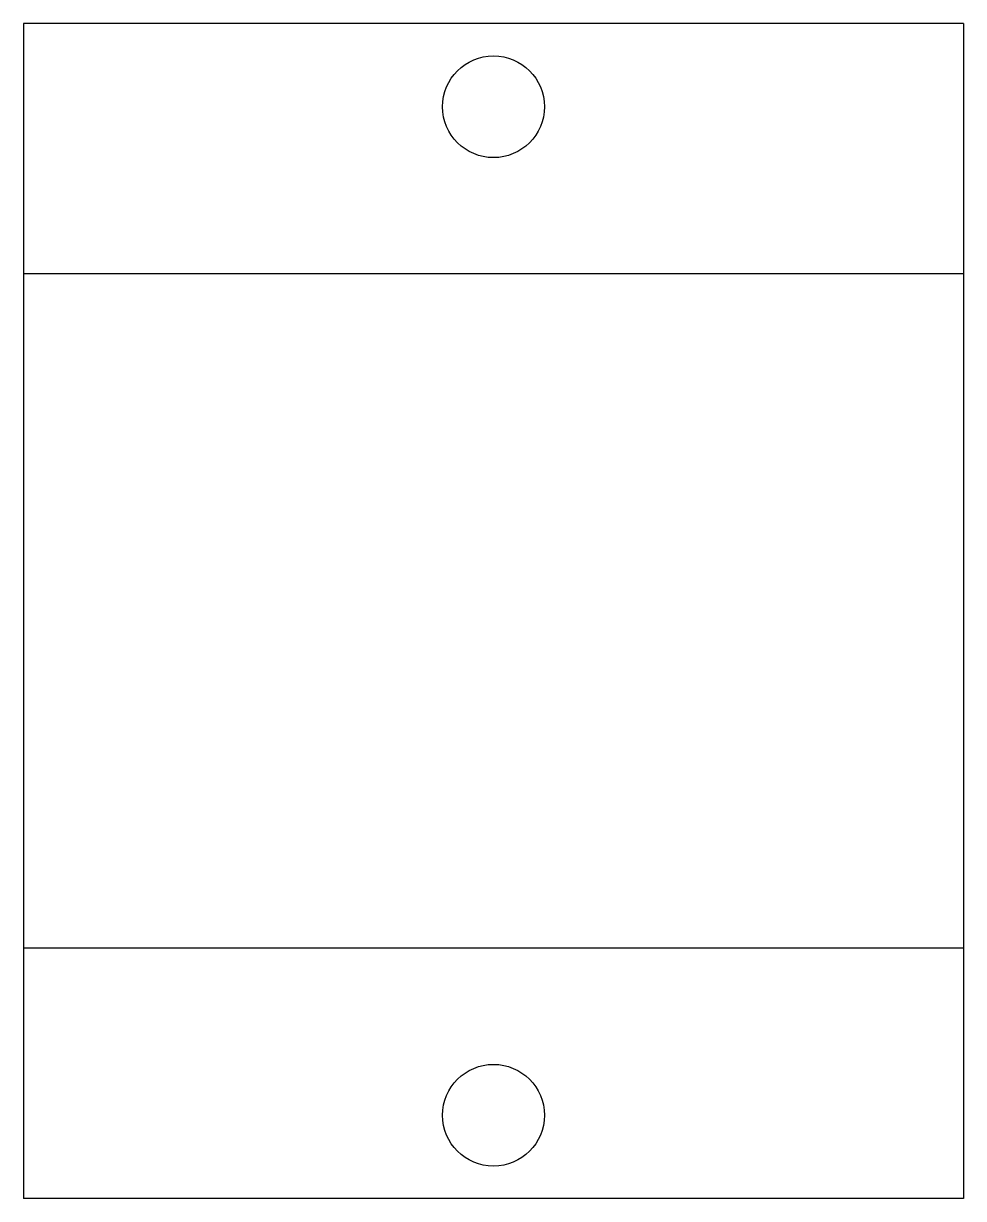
# Model space of a CAD drawing. Extents: x -25.4 to 25.4, y -31.8 to 31.8.
import ezdxf

# ---------------------------------------------------------------- set-up
doc = ezdxf.new("R2010")
doc.units = 0
doc.layers.get('0').update_dxf_attribs({"linetype": 'continuous'})

# ---------------------------------------------------------------- blocks, each defined once
blk = doc.blocks.new('SHAPE2DVIEW002')
at = {"color": 0}
for p, q in [((25.4, 31.75), (-25.4, 31.75)), ((-25.4, 31.75), (-25.4, 18.226)), ((25.4, 31.75), (25.4, 18.226)), ((25.4, 18.226), (-25.4, 18.226)), ((-25.4, -18.226), (-25.4, -31.75)), ((25.4, -18.226), (-25.4, -18.226)), ((25.4, -18.226), (25.4, -31.75)), ((25.4, -31.75), (-25.4, -31.75))]:
    blk.add_line(p, q, dxfattribs=at)
for points in [[(-25.4, 18.226), (-25.4, 15.975), (-25.4, 11.847), (-25.4, 6.315), (-25.4, 0), (-25.4, -6.315), (-25.4, -11.847), (-25.4, -15.975), (-25.4, -18.226)], [(25.4, 18.226), (25.4, 15.975), (25.4, 11.847), (25.4, 6.315), (25.4, 0), (25.4, -6.315), (25.4, -11.847), (25.4, -15.975), (25.4, -18.226)]]:
    blk.add_lwpolyline(points, dxfattribs=at)
for centre in [(0, 27.25), (0, -27.25)]:
    blk.add_circle(centre, 2.75, dxfattribs=at)

msp = doc.modelspace()

# ---------------------------------------------------------------- block references
at = {"color": 0}
msp.add_blockref('SHAPE2DVIEW002', (0, 0), dxfattribs=at)

doc.saveas('drawing.dxf')
